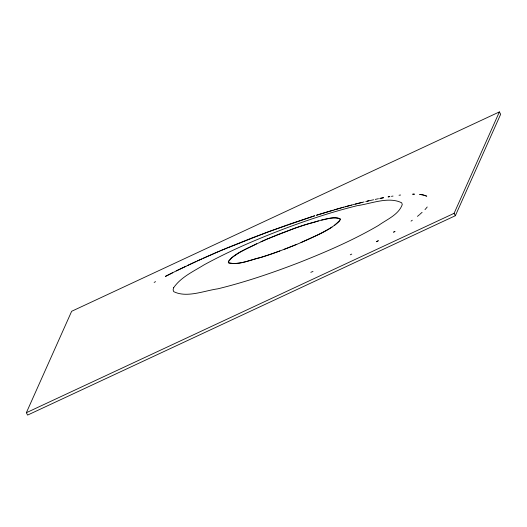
<?xml version="1.0" encoding="UTF-8"?>
<svg xmlns="http://www.w3.org/2000/svg" width="527" height="527" viewBox="0 0 527 527"><rect width="100%" height="100%" fill="white"/><g stroke="black" fill="none" stroke-linecap="round" stroke-linejoin="round"><path stroke-width="0.79" d="M26.35 412.713L71.652 311.286L499.392 111.915L500.65 114.287L455.348 215.714L27.608 415.085L26.35 412.713L454.09 213.336L499.392 111.915M419.729 214.436L422.107 212.335M334.5 225.411L339.302 221.36L340.238 219.344L339.902 218.606C329.658 216.044 318.934 221.439 308.941 223.593A157.494 31.403 -27.9 0 0 294.481 228.356L266.893 239.12L247.038 248.421L239.522 252.532L231.979 257.492L228.474 261.161L228.593 262.815C238.836 265.384 249.567 259.989 259.554 257.828A157.494 31.403 -27.9 0 0 274.014 253.072C293.921 245.845 313.782 237.98 331.99 227.065M376.39 241.761L378.452 240.648M154.141 282.419L155.564 281.655M376.601 241.656L378.037 240.905M165.471 276.385L172.665 272.729M165.504 276.346L176.749 270.674M176.281 270.911L185.906 266.273M187.381 265.562L188.864 264.85M350.277 254.804L351.759 254.093M177.454 270.325L195.939 261.59M256.55 243.757C247.038 249.231 234.383 252.611 228.263 262.123L228.698 262.914C239.693 265.167 250.911 259.712 261.537 257.222A157.817 31.462 -27.9 0 0 272.261 253.685L279.87 250.964M197.355 260.937L215.708 252.769M189.608 264.495L201.736 258.948M203.158 258.296L219.502 251.148M260.951 241.735L277.946 234.548L294.329 228.408A157.817 31.462 -27.9 0 1 305.212 224.759L318.506 220.879M301.009 242.558C314.349 235.892 330.165 231.267 340.185 219.825L340.099 218.863C334.441 216.017 327.504 219.291 321.575 220.102M216.459 252.446L226.992 247.986M220.253 250.819L268.77 231.577L314.481 215.866M310.818 272.334L313.012 271.425M227.743 247.67L252.229 237.842L287.492 224.858M296.833 244.324L284.198 249.35M288.223 224.601L310.331 217.19A438.998 87.522 -27.9 0 1 314.823 215.76M316.767 215.161L340.673 208.027M350.317 205.385L340.923 207.948A438.998 87.522 -27.9 0 0 334.691 209.726M341.45 207.803L343.756 207.183M345.29 206.768L351.443 205.108M351.101 205.181L361.977 202.427M355.31 204.087L364.025 201.946M365.778 201.518L368.821 200.794M367.194 201.169L373.63 199.766M375.204 199.397L378.452 198.712M379.875 198.435L383.669 197.697M380.053 198.389L383.254 197.796M388.063 196.914L389.664 196.617M388.307 196.854L389.881 196.591M391.456 196.334L393.03 196.07M399.031 195.24L400.592 195.023M412.779 194.173L414.334 194.12M412.72 194.213L414.367 194.2M419.729 194.489L422.634 194.806L426.771 196.136M419.815 194.391L423.609 195.082M424.367 195.221L426.409 196.123M454.09 213.336L455.348 215.714M427.206 206.979A54.538 10.876 -27.9 0 1 424.986 209.594M419.275 214.871A54.538 10.876 -27.9 0 1 417.43 216.366M412.298 220.233A54.538 10.876 -27.9 0 1 411.047 221.129M316.312 215.286A438.998 87.522 -27.9 0 1 333.117 210.187M173.647 287.735L173.106 289.863L173.693 291.622C186.742 298.21 204.298 290.687 217.908 288.809C245.615 282.017 272.663 272.775 299.264 262.512C326.411 251.774 353.327 240.134 378.577 225.398C386.864 219.403 398.603 214.832 402.272 204.562L401.693 202.809C388.636 196.222 371.08 203.738 357.471 205.622C333.736 211.413 310.495 219.087 287.584 227.545C259.047 238.296 230.866 250.2 204.087 264.844C193.409 271.484 180.952 277.07 173.647 287.735M394.881 231.399L393.544 232.216L394.934 231.419"/></g></svg>
